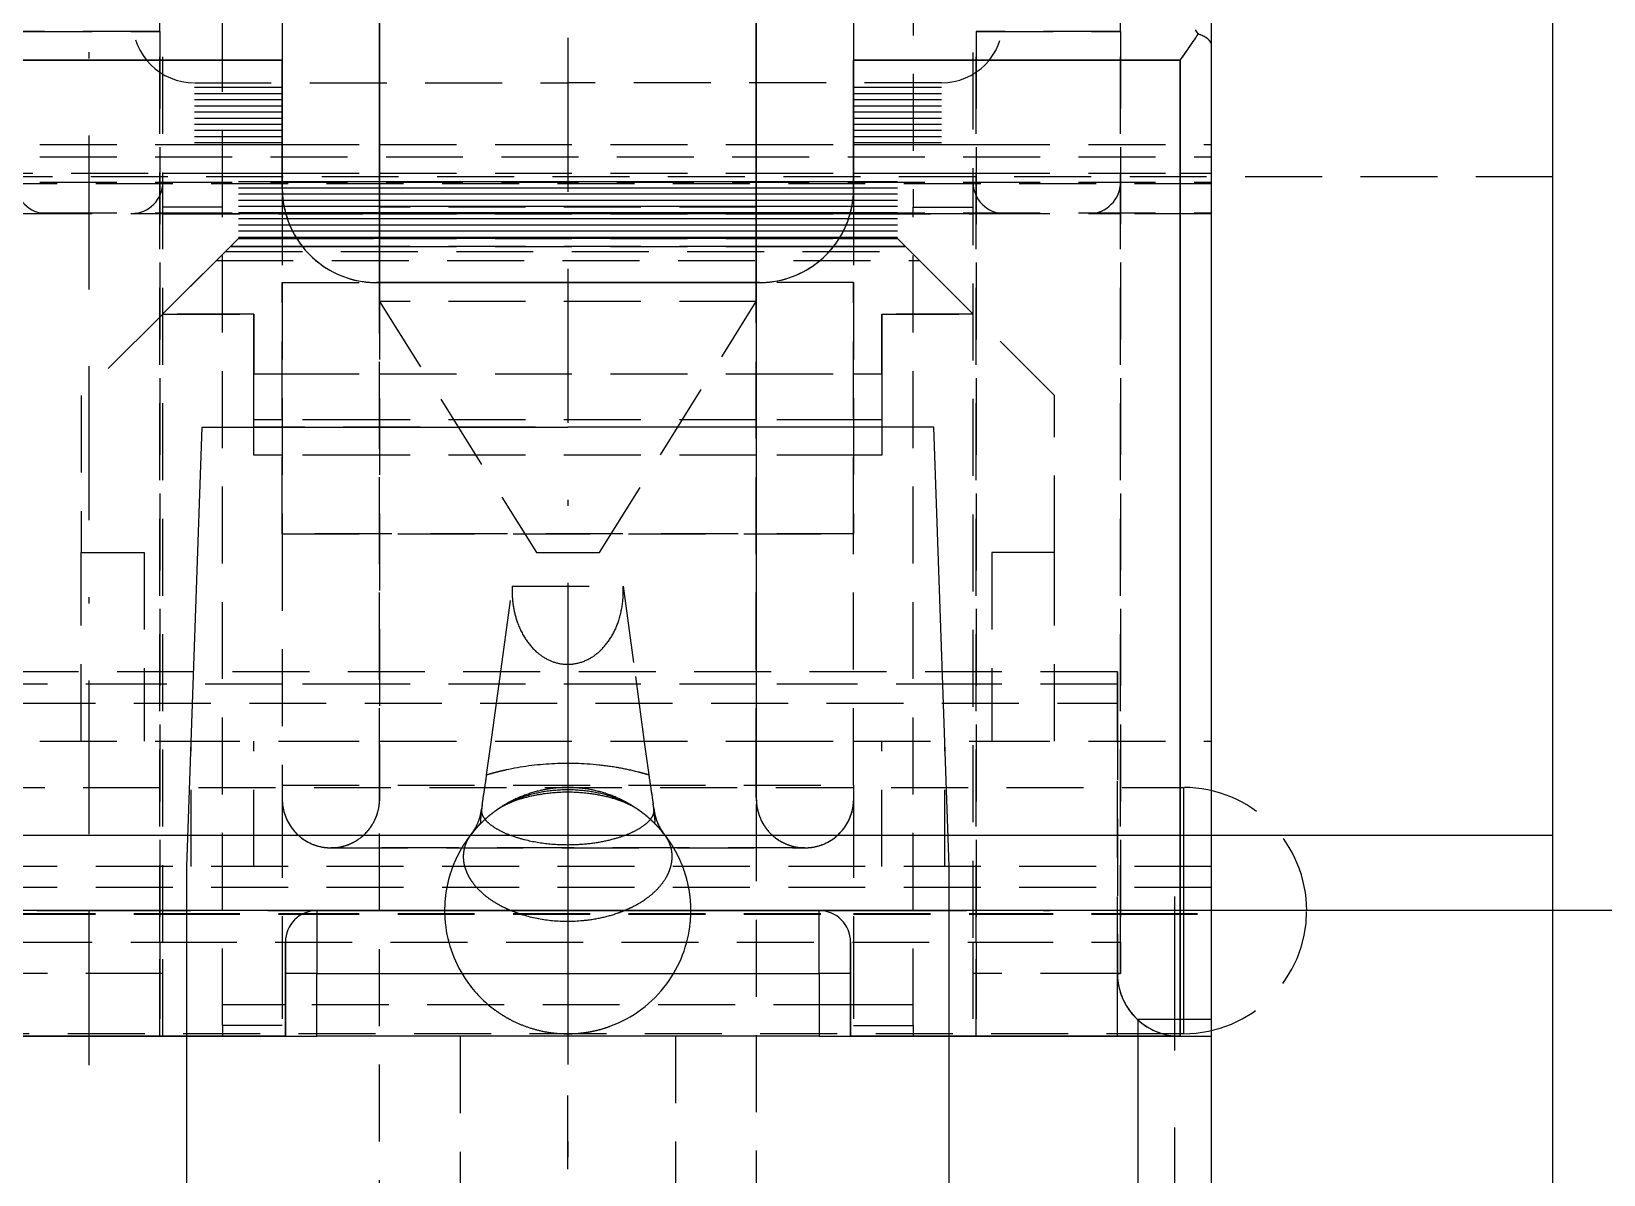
# Model space of a CAD drawing. Extents: x -430 to 437, y -440 to 538.
# Drawn here: x -185.16 to -159.62, y 233.14 to 251.7 of the extents above; entities that cross this region are included whole.
import ezdxf

# ---------------------------------------------------------------- set-up
doc = ezdxf.new("R2010")
doc.units = 0
doc.linetypes.add('BORDER', pattern=[8.75, 2.5, -1.25, 2.5, -1.25, 0, -1.25])
doc.linetypes.add('HIDDEN', pattern=[1.875, 1.25, -0.625])
for name, color, linetype in [('1', 7, 'CONTINUOUS'), ('100', 7, 'CONTINUOUS'), ('6', 7, 'CONTINUOUS')]:
    doc.layers.add(name, color=color, linetype=linetype)

msp = doc.modelspace()

# ---------------------------------------------------------------- linework, layer by layer
at = {"layer": '1', "color": 141, "linetype": 'BORDER'}
for p, q in [((-176.447, 260.4495), (-176.447, 234.4058)), ((-176.447, 260.4495), (-176.447, 234.4058)), ((-184.2245, 234.9158), (-184.2245, 254.4682)), ((-176.447, 241.4315), (-176.447, 237.4279)), ((-167.822, 237.4258), (-185.072, 237.4258)), ((-185.072, 237.4258), (-167.822, 237.4258)), ((-164.9505, 237.4258), (-180.3255, 237.4258)), ((-176.447, 237.4279), (-176.447, 233.4242)), ((-176.447, 114.4258), (-176.447, 234.4258))]:
    msp.add_line(p, q, dxfattribs=at)
at = {"layer": '1', "color": 7, "linetype": 'HIDDEN'}
for p, q in [((-182.057, 248.8498), (-182.057, 254.7658)), ((-170.837, 254.7658), (-170.837, 248.8498)), ((-183.077, 251.7007), (-183.077, 253.2358)), ((-183.026, 236.9158), (-183.026, 253.2358)), ((-169.868, 253.2358), (-169.868, 236.9158)), ((-169.817, 253.2358), (-169.817, 251.7007)), ((-167.471, 251.7007), (-167.471, 253.2358)), ((-183.077, 251.7007), (-185.423, 251.7007)), ((-185.423, 251.7007), (-183.077, 251.7007)), ((-183.077, 236.9158), (-183.077, 251.7007)), ((-183.077, 251.7007), (-183.077, 236.9158)), ((-167.471, 251.7007), (-169.817, 251.7007)), ((-169.817, 251.7007), (-169.817, 236.9158)), ((-169.817, 236.9158), (-169.817, 251.7007)), ((-169.817, 251.7007), (-167.471, 251.7007)), ((-167.471, 236.9158), (-167.471, 251.7007)), ((-167.471, 251.7007), (-167.471, 236.9158)), ((-186.902, 249.8698), (-183.026, 249.8698)), ((-183.026, 249.8698), (-182.057, 249.8698)), ((-182.057, 249.8698), (-181.088, 249.8698)), ((-181.088, 249.8698), (-179.507, 249.8698)), ((-179.507, 249.8698), (-173.387, 249.8698)), ((-173.387, 249.8698), (-171.806, 249.8698)), ((-171.806, 249.8698), (-170.837, 249.8698)), ((-170.837, 249.8698), (-169.868, 249.8698)), ((-169.868, 249.8698), (-165.992, 249.8698)), ((-186.902, 249.6658), (-165.992, 249.6658)), ((-186.902, 249.2578), (-165.992, 249.2578)), ((-186.392, 249.4021), (-183.026, 249.4021)), ((-183.026, 249.4021), (-182.057, 249.4021)), ((-182.057, 249.4021), (-181.088, 249.4021)), ((-181.088, 249.4021), (-179.507, 249.4021)), ((-179.507, 249.4021), (-173.387, 249.4021)), ((-173.387, 249.4021), (-171.806, 249.4021)), ((-171.806, 249.4021), (-170.837, 249.4021)), ((-170.837, 249.4021), (-169.868, 249.4021)), ((-169.868, 249.4021), (-166.502, 249.4021)), ((-166.502, 249.4021), (-165.992, 249.4021)), ((-165.992, 249.2292), (-186.902, 249.2292)), ((-181.088, 249.1558), (-181.088, 247.6258)), ((-171.806, 249.1558), (-171.806, 247.6258)), ((-186.902, 248.759), (-165.992, 248.759)), ((-185.423, 248.7478), (-183.026, 248.7478)), ((-182.057, 248.8498), (-183.026, 248.8498)), ((-181.088, 248.742), (-183.026, 248.742)), ((-183.026, 248.742), (-181.088, 248.742)), ((-182.057, 235.5626), (-182.057, 248.8498)), ((-181.031, 248.742), (-181.088, 248.742)), ((-181.088, 248.742), (-181.0301, 248.742)), ((-179.507, 248.742), (-181.031, 248.742)), ((-181.0301, 248.742), (-179.507, 248.742)), ((-173.387, 248.8498), (-179.507, 248.8498)), ((-173.387, 248.742), (-179.507, 248.742)), ((-179.507, 248.742), (-173.387, 248.742)), ((-171.8639, 248.742), (-173.387, 248.742)), ((-173.387, 248.742), (-171.8631, 248.742)), ((-171.806, 248.742), (-171.8639, 248.742)), ((-171.8631, 248.742), (-171.806, 248.742)), ((-169.868, 248.742), (-171.806, 248.742)), ((-171.806, 248.742), (-169.868, 248.742)), ((-170.837, 235.5626), (-170.837, 248.8498)), ((-170.837, 248.8498), (-169.868, 248.8498)), ((-169.868, 248.7478), (-167.471, 248.7478)), ((-165.992, 248.742), (-167.471, 248.742)), ((-181.8001, 248.3417), (-181.931, 248.2108)), ((-181.931, 248.2108), (-181.8001, 248.3417)), ((-181.088, 248.3416), (-181.8001, 248.3416)), ((-181.8001, 248.3416), (-181.088, 248.3416)), ((-180.853, 248.3416), (-181.088, 248.3416)), ((-181.088, 248.3416), (-180.8535, 248.3416)), ((-180.8535, 248.3416), (-179.507, 248.3416)), ((-179.507, 248.3416), (-180.853, 248.3416)), ((-173.387, 248.3416), (-179.507, 248.3416)), ((-179.507, 248.3416), (-173.387, 248.3416)), ((-173.387, 248.3398), (-179.507, 248.3398)), ((-172.0406, 248.3416), (-173.387, 248.3416)), ((-173.387, 248.3416), (-172.0411, 248.3416)), ((-172.0411, 248.3416), (-171.806, 248.3416)), ((-171.806, 248.3416), (-172.0406, 248.3416)), ((-171.094, 248.3416), (-171.806, 248.3416)), ((-171.806, 248.3416), (-171.094, 248.3416)), ((-170.9631, 248.2108), (-171.094, 248.3417)), ((-171.094, 248.3417), (-170.9631, 248.2108)), ((-181.931, 248.2108), (-183.026, 247.1158)), ((-183.026, 247.1158), (-181.931, 248.2108)), ((-182.159, 247.9828), (-170.735, 247.9828)), ((-182.0098, 248.132), (-170.8843, 248.132)), ((-181.088, 248.2108), (-181.931, 248.2108)), ((-181.931, 248.2108), (-181.088, 248.2108)), ((-180.7607, 248.2108), (-181.088, 248.2108)), ((-181.088, 248.2108), (-180.7608, 248.2108)), ((-180.7608, 248.2108), (-179.507, 248.2108)), ((-179.507, 248.2108), (-180.7607, 248.2108)), ((-173.387, 248.2108), (-179.507, 248.2108)), ((-179.507, 248.2108), (-173.387, 248.2108)), ((-172.1333, 248.2108), (-173.387, 248.2108)), ((-173.387, 248.2108), (-172.1333, 248.2108)), ((-171.806, 248.2108), (-172.1333, 248.2108)), ((-172.1333, 248.2108), (-171.806, 248.2108)), ((-170.9631, 248.2108), (-171.806, 248.2108)), ((-171.806, 248.2108), (-170.9631, 248.2108)), ((-169.868, 247.1158), (-170.9631, 248.2108)), ((-170.9631, 248.2108), (-169.868, 247.1158)), ((-181.088, 243.5458), (-181.088, 247.6258)), ((-181.088, 247.6258), (-179.558, 247.6258)), ((-181.088, 247.6258), (-181.088, 243.5458)), ((-181.088, 247.6258), (-179.558, 247.6258)), ((-179.507, 239.4658), (-179.507, 247.6258)), ((-179.507, 247.6258), (-179.507, 239.4658)), ((-173.387, 247.6258), (-173.387, 239.4658)), ((-173.387, 239.4658), (-173.387, 247.6258)), ((-171.806, 247.6258), (-173.336, 247.6258)), ((-171.806, 247.6258), (-173.336, 247.6258)), ((-171.806, 247.6258), (-171.806, 243.5458)), ((-171.806, 243.5458), (-171.806, 247.6258)), ((-173.387, 247.3198), (-179.507, 247.3198)), ((-179.507, 247.3198), (-176.9576, 243.2398)), ((-175.9365, 243.2398), (-173.387, 247.3198)), ((-183.0302, 247.1116), (-184.352, 245.7898)), ((-183.026, 247.1158), (-183.0302, 247.1116)), ((-183.0302, 247.1116), (-183.026, 247.1158)), ((-183.0302, 247.1116), (-183.026, 247.1116)), ((-183.026, 247.1116), (-183.0302, 247.1116)), ((-183.026, 247.1116), (-181.547, 247.1116)), ((-181.547, 247.1116), (-183.026, 247.1116)), ((-181.547, 247.1116), (-181.547, 246.1437)), ((-181.547, 246.1437), (-181.547, 247.1116)), ((-171.347, 246.1437), (-171.347, 247.1116)), ((-171.347, 247.1116), (-169.868, 247.1116)), ((-169.868, 247.1116), (-171.347, 247.1116)), ((-171.347, 247.1116), (-171.347, 246.1437)), ((-169.8639, 247.1116), (-169.868, 247.1158)), ((-169.868, 247.1158), (-169.8639, 247.1116)), ((-169.868, 247.1116), (-169.8639, 247.1116)), ((-169.8639, 247.1116), (-169.868, 247.1116)), ((-168.542, 245.7898), (-169.8639, 247.1116)), ((-181.547, 245.3941), (-181.547, 246.1437)), ((-181.547, 246.1437), (-181.088, 246.1437)), ((-181.088, 246.1437), (-179.507, 246.1437)), ((-179.507, 246.1437), (-173.387, 246.1437)), ((-173.387, 246.1437), (-171.806, 246.1437)), ((-171.806, 246.1437), (-171.347, 246.1437)), ((-171.347, 246.1437), (-171.347, 245.3941)), ((-184.352, 245.7898), (-184.352, 243.2398)), ((-168.542, 243.2398), (-168.542, 245.7898)), ((-181.088, 245.3941), (-181.547, 245.3941)), ((-181.547, 244.8208), (-181.547, 245.3941)), ((-171.347, 245.2798), (-181.547, 245.2798)), ((-179.507, 245.3941), (-181.088, 245.3941)), ((-173.387, 245.3941), (-179.507, 245.3941)), ((-171.806, 245.3941), (-173.387, 245.3941)), ((-171.347, 245.3941), (-171.806, 245.3941)), ((-171.347, 245.3941), (-171.347, 244.8208)), ((-181.088, 244.8208), (-181.547, 244.8208)), ((-179.507, 244.8208), (-181.088, 244.8208)), ((-173.387, 244.8208), (-179.507, 244.8208)), ((-171.806, 244.8208), (-173.387, 244.8208)), ((-171.347, 244.8208), (-171.806, 244.8208)), ((-171.806, 243.5458), (-181.088, 243.5458)), ((-181.088, 243.5458), (-171.806, 243.5458)), ((-181.088, 243.5458), (-181.088, 239.4658)), ((-171.806, 239.4658), (-171.806, 243.5458)), ((-184.352, 240.1798), (-184.352, 243.2398)), ((-184.352, 243.2398), (-183.332, 243.2398)), ((-183.332, 243.2398), (-183.332, 240.1798)), ((-176.9576, 243.2398), (-175.9365, 243.2398)), ((-168.542, 243.2398), (-169.562, 243.2398)), ((-169.562, 243.2398), (-169.562, 240.1798)), ((-168.542, 240.1798), (-168.542, 243.2398)), ((-177.5502, 241.2263), (-177.3505, 242.6937)), ((-177.3505, 242.6937), (-175.5505, 242.6937)), ((-175.5505, 242.6937), (-175.3508, 241.2263)), ((-167.522, 241.3023), (-185.372, 241.3023)), ((-183.026, 241.1011), (-185.372, 241.1011)), ((-181.088, 241.1011), (-183.026, 241.1011)), ((-179.507, 241.1011), (-181.088, 241.1011)), ((-173.387, 241.1011), (-179.507, 241.1011)), ((-177.7, 240.1258), (-177.5502, 241.2263)), ((-175.3508, 241.2263), (-175.201, 240.1258)), ((-171.806, 241.1011), (-173.387, 241.1011)), ((-169.868, 241.1011), (-171.806, 241.1011)), ((-167.522, 241.1011), (-169.868, 241.1011)), ((-167.522, 241.3023), (-167.522, 240.7923)), ((-167.522, 240.7923), (-167.522, 241.3023)), ((-185.372, 240.7923), (-167.522, 240.7923)), ((-167.522, 240.7923), (-167.522, 236.4058)), ((-167.522, 236.4058), (-167.522, 240.7923)), ((-186.902, 240.1798), (-183.026, 240.1798)), ((-183.026, 240.1798), (-181.088, 240.1798)), ((-182.567, 238.1398), (-182.567, 240.1798)), ((-181.547, 238.1398), (-181.547, 240.1798)), ((-181.088, 240.1798), (-179.507, 240.1798)), ((-179.507, 240.1798), (-173.387, 240.1798)), ((-177.7677, 239.6286), (-177.7, 240.1258)), ((-175.201, 240.1258), (-175.1333, 239.6286)), ((-173.387, 240.1798), (-171.806, 240.1798)), ((-171.806, 240.1798), (-169.868, 240.1798)), ((-171.347, 238.1398), (-171.347, 240.1798)), ((-170.327, 238.1398), (-170.327, 240.1798)), ((-169.868, 240.1798), (-165.992, 240.1798)), ((-197.447, 239.4258), (-166.447, 239.4258)), ((-181.088, 239.4658), (-181.088, 239.2108)), ((-181.088, 239.4658), (-171.806, 239.4658)), ((-181.088, 239.4658), (-181.088, 239.2108)), ((-179.507, 239.2626), (-179.507, 239.4658)), ((-179.507, 239.4658), (-179.507, 239.2108)), ((-173.387, 239.4658), (-173.387, 239.2108)), ((-173.387, 239.2626), (-173.387, 239.4658)), ((-171.806, 239.4658), (-171.806, 239.2108)), ((-171.806, 239.4658), (-171.806, 239.2108)), ((-181.088, 239.2108), (-181.088, 236.9158)), ((-177.8504, 239.0581), (-177.852, 239.0433)), ((-177.8394, 239.1578), (-177.8518, 239.0665)), ((-177.8518, 239.0667), (-177.8477, 239.086)), ((-177.8518, 239.0665), (-177.8518, 239.0667)), ((-177.8477, 239.086), (-177.8514, 239.0697)), ((-177.8497, 239.0648), (-177.8504, 239.0581)), ((-177.8477, 239.0857), (-177.8497, 239.0648)), ((-177.8394, 239.1574), (-177.8477, 239.086)), ((-177.8477, 239.086), (-177.8477, 239.0857)), ((-177.5877, 239.0702), (-177.637, 239.0351)), ((-177.6068, 239.0576), (-177.6067, 239.0577)), ((-175.2943, 239.0577), (-175.2942, 239.0576)), ((-175.0492, 239.0665), (-175.0617, 239.1578)), ((-175.0533, 239.086), (-175.0616, 239.1574)), ((-175.0497, 239.0697), (-175.0533, 239.086)), ((-175.0533, 239.0857), (-175.0533, 239.086)), ((-175.0533, 239.086), (-175.0492, 239.0667)), ((-175.0513, 239.0648), (-175.0533, 239.0857)), ((-175.0506, 239.058), (-175.0513, 239.0648)), ((-175.049, 239.0433), (-175.0506, 239.058)), ((-175.0492, 239.0667), (-175.0492, 239.0665)), ((-171.806, 239.2108), (-171.806, 236.9158)), ((-177.9338, 238.7673), (-177.8649, 238.8398)), ((-177.8649, 238.8398), (-177.8651, 238.8396)), ((-178.0199, 238.6652), (-178.0394, 238.64)), ((-178.0123, 238.6748), (-178.0199, 238.6652)), ((-178.0085, 238.6799), (-178.016, 238.6705)), ((-178.0076, 238.6808), (-178.0156, 238.6706)), ((-178.0155, 238.6706), (-178.0156, 238.6705)), ((-177.9417, 238.7585), (-178.0123, 238.6748)), ((-174.8884, 238.6743), (-174.926, 238.7201)), ((-174.8856, 238.6707), (-174.8937, 238.6811)), ((-174.885, 238.6705), (-174.8928, 238.6801)), ((-174.8816, 238.6657), (-174.8884, 238.6743)), ((-174.8854, 238.6706), (-174.8855, 238.6707)), ((-174.8735, 238.6554), (-174.8816, 238.6657)), ((-172.5965, 238.4458), (-180.2975, 238.4458)), ((-180.2975, 238.4458), (-172.5965, 238.4458)), ((-165.992, 238.1398), (-186.902, 238.1398)), ((-165.992, 237.7998), (-186.902, 237.7998)), ((-185.372, 237.3774), (-183.077, 237.3774)), ((-185.372, 237.3658), (-183.077, 237.3658)), ((-183.077, 237.3774), (-183.026, 237.3774)), ((-183.077, 237.3658), (-183.026, 237.3658)), ((-183.026, 237.3774), (-181.088, 237.3774)), ((-183.026, 237.3658), (-181.088, 237.3658)), ((-181.088, 237.3774), (-171.806, 237.3774)), ((-181.088, 237.3658), (-171.806, 237.3658)), ((-171.806, 237.3774), (-169.868, 237.3774)), ((-171.806, 237.3658), (-169.868, 237.3658)), ((-169.868, 237.3774), (-169.817, 237.3774)), ((-169.868, 237.3658), (-169.817, 237.3658)), ((-169.817, 237.3774), (-167.522, 237.3774)), ((-169.817, 237.3658), (-167.522, 237.3658)), ((-167.522, 237.3774), (-167.471, 237.3774)), ((-167.522, 237.3658), (-167.471, 237.3658)), ((-167.471, 237.3774), (-165.992, 237.3774)), ((-167.471, 237.3658), (-165.992, 237.3658)), ((-185.423, 236.9158), (-183.077, 236.9158)), ((-183.077, 235.3858), (-183.077, 236.9158)), ((-183.077, 236.9158), (-183.077, 235.3858)), ((-183.077, 236.9158), (-169.817, 236.9158)), ((-183.026, 235.3858), (-183.026, 236.9158)), ((-181.088, 236.9158), (-181.088, 235.5626)), ((-171.806, 236.9158), (-171.806, 235.5626)), ((-169.868, 236.9158), (-169.868, 235.3858)), ((-169.817, 236.9158), (-169.817, 235.3858)), ((-169.817, 235.3858), (-169.817, 236.9158)), ((-169.817, 236.9158), (-167.471, 236.9158)), ((-167.471, 236.4058), (-167.471, 236.9158)), ((-167.471, 236.9158), (-167.471, 236.4058)), ((-183.026, 236.4058), (-185.372, 236.4058)), ((-167.522, 236.4058), (-169.868, 236.4058)), ((-167.522, 235.3858), (-167.522, 236.4058)), ((-167.522, 236.4058), (-167.471, 236.4058)), ((-167.522, 235.3858), (-167.522, 236.4058)), ((-167.471, 236.4058), (-167.522, 236.4058)), ((-181.088, 235.8958), (-182.057, 235.8958)), ((-181.037, 235.8958), (-181.088, 235.8958)), ((-171.857, 235.8958), (-181.037, 235.8958)), ((-171.806, 235.8958), (-171.857, 235.8958)), ((-170.837, 235.8958), (-171.806, 235.8958)), ((-181.088, 235.5626), (-182.057, 235.5626)), ((-182.057, 235.5626), (-182.057, 235.3858)), ((-171.806, 235.5626), (-170.837, 235.5626)), ((-170.837, 235.5626), (-170.837, 235.3858)), ((-166.447, 235.4258), (-197.447, 235.4258)), ((-178.197, 235.3858), (-178.197, 232.4258)), ((-174.697, 232.4258), (-174.697, 235.3858))]:
    msp.add_line(p, q, dxfattribs=at)
at = {"layer": '1', "color": 7, "linetype": 'CONTINUOUS'}
for p, q in [((-165.992, 251.4712), (-165.992, 254.2558)), ((-165.992, 251.4712), (-165.992, 254.2558)), ((-179.507, 247.6258), (-179.507, 253.7458)), ((-179.507, 253.7458), (-179.507, 247.6258)), ((-173.387, 253.7458), (-173.387, 247.6258)), ((-173.387, 247.6258), (-173.387, 253.7458)), ((-181.088, 252.0111), (-181.088, 251.2366)), ((-171.806, 252.0111), (-171.806, 251.2366)), ((-165.992, 235.3858), (-165.992, 251.4712)), ((-165.992, 235.3858), (-165.992, 251.4712)), ((-186.392, 251.2366), (-181.088, 251.2366)), ((-186.392, 251.2366), (-181.088, 251.2366)), ((-181.088, 251.2366), (-186.392, 251.2366)), ((-181.088, 251.2366), (-186.392, 251.2366)), ((-181.088, 251.2366), (-181.088, 249.1558)), ((-181.088, 251.2366), (-181.088, 249.1558)), ((-181.088, 249.1558), (-181.088, 251.2366)), ((-181.088, 249.1558), (-181.088, 251.2366)), ((-171.806, 249.1558), (-171.806, 251.2366)), ((-171.806, 251.2366), (-166.502, 251.2366)), ((-171.806, 249.1558), (-171.806, 251.2366)), ((-171.806, 251.2366), (-166.502, 251.2366)), ((-166.502, 251.2366), (-171.806, 251.2366)), ((-171.806, 251.2366), (-171.806, 249.1558)), ((-166.502, 251.2366), (-171.806, 251.2366)), ((-171.806, 251.2366), (-171.806, 249.1558)), ((-166.502, 251.2366), (-166.502, 235.3858)), ((-166.502, 251.2366), (-166.502, 235.3858)), ((-166.502, 235.3858), (-166.502, 251.2366)), ((-166.502, 235.3858), (-166.502, 251.2366)), ((-179.5581, 247.6258), (-173.336, 247.6258)), ((-179.558, 247.6258), (-173.336, 247.6258)), ((-173.336, 247.6258), (-179.558, 247.6258)), ((-173.336, 247.6258), (-179.558, 247.6258)), ((-166.447, 239.4258), (-166.447, 237.4258)), ((-132.447, 237.4258), (-215.8109, 237.4258)), ((-172.367, 237.4258), (-180.527, 237.4258)), ((-172.367, 237.4258), (-180.527, 237.4258)), ((-180.527, 237.4258), (-172.367, 237.4258)), ((-180.527, 237.4258), (-172.367, 237.4258)), ((-180.527, 237.4258), (-180.527, 236.4058)), ((-172.367, 236.4058), (-172.367, 237.4258)), ((-166.447, 237.4258), (-166.447, 235.4258)), ((-181.037, 236.9158), (-181.037, 235.3858)), ((-181.037, 236.9158), (-181.037, 235.3858)), ((-181.037, 235.3858), (-181.037, 236.9158)), ((-181.037, 235.3858), (-181.037, 236.9158)), ((-171.857, 235.3858), (-171.857, 236.9158)), ((-171.857, 235.3858), (-171.857, 236.9158)), ((-171.857, 236.9158), (-171.857, 235.3858)), ((-171.857, 236.9158), (-171.857, 235.3858)), ((-180.527, 236.4058), (-181.037, 236.4058)), ((-180.527, 235.3858), (-180.527, 236.4058)), ((-180.527, 236.4058), (-172.367, 236.4058)), ((-171.857, 236.4058), (-172.367, 236.4058)), ((-172.367, 236.4058), (-172.367, 235.3858)), ((-183.077, 235.3858), (-186.392, 235.3858)), ((-183.077, 235.3858), (-186.392, 235.3858)), ((-186.392, 235.3858), (-183.077, 235.3858)), ((-186.392, 235.3858), (-183.077, 235.3858)), ((-181.037, 235.3858), (-183.077, 235.3858)), ((-181.037, 235.3858), (-183.077, 235.3858)), ((-183.077, 235.3858), (-181.037, 235.3858)), ((-183.077, 235.3858), (-181.037, 235.3858)), ((-181.037, 235.3858), (-180.527, 235.3858)), ((-172.367, 235.3858), (-180.527, 235.3858)), ((-172.367, 235.3858), (-171.857, 235.3858)), ((-169.817, 235.3858), (-171.857, 235.3858)), ((-169.817, 235.3858), (-171.857, 235.3858)), ((-171.857, 235.3858), (-169.817, 235.3858)), ((-171.857, 235.3858), (-169.817, 235.3858)), ((-166.502, 235.3858), (-169.817, 235.3858)), ((-166.502, 235.3858), (-169.817, 235.3858)), ((-169.817, 235.3858), (-166.502, 235.3858)), ((-169.817, 235.3858), (-166.502, 235.3858)), ((-166.502, 235.3858), (-165.992, 235.3858)), ((-166.502, 235.3858), (-165.992, 235.3858))]:
    msp.add_line(p, q, dxfattribs=at)
at = {"layer": '1', "color": 121, "linetype": 'CONTINUOUS'}
for p, q in [((-181.8001, 248.3416), (-181.8001, 248.3417)), ((-181.8001, 248.3417), (-181.8001, 248.3416)), ((-171.094, 248.3417), (-171.094, 248.3416)), ((-171.094, 248.3416), (-171.094, 248.3417)), ((-181.088, 239.2108), (-181.088, 239.2108)), ((-179.5071, 239.2626), (-179.507, 239.2626)), ((-173.387, 239.2626), (-173.387, 239.2626)), ((-171.806, 239.2108), (-171.8061, 239.2108)), ((-167.522, 236.4058), (-167.522, 236.4058)), ((-167.522, 236.4058), (-167.522, 236.4058))]:
    msp.add_line(p, q, dxfattribs=at)
at = {"layer": '1', "color": 71, "linetype": 'CONTINUOUS'}
msp.add_line((-160.447, 207.4258), (-160.447, 238.6498), dxfattribs=at)
at = {"layer": '1', "color": 7, "linetype": 'CONTINUOUS'}
for centre, radius, start, end in [((-171.4001, 255.0047), 6.1745, 325.16106, 326.52789), ((-173.2347, 256.2418), 8.3865, 325.9031, 326.23866), ((-194.2034, 270.2587), 33.6087, 326.23866, 326.40609), ((-168.4123, 250.2015), 2.6447, 33.54166, 35.34189), ((-171.3978, 255.0031), 6.1717, 326.52852, 326.76355), ((-186.8904, 265.1553), 24.6943, 326.76355, 326.88106), ((-170.2772, 248.9652), 4.8822, 33.54246, 34.12329), ((-166.8054, 249.9596), 1.805, 69.56402, 70.67255), ((-166.8604, 249.7673), 2.0047, 70.01236, 71.00742), ((-166.3461, 251.1812), 0.5002, 68.0198, 70.01236), ((-166.3324, 251.2289), 0.4505, 67.34572, 69.56402), ((-166.3329, 251.2139), 0.4649, 59.01056, 68.02079), ((-166.3488, 251.1895), 0.4931, 59.17334, 67.34648), ((-166.2676, 251.3256), 0.3346, 49.25812, 59.17334), ((-166.2314, 251.3829), 0.2678, 47.12921, 59.01056), ((-166.1825, 251.4244), 0.2042, 35.26807, 49.2591), ((-166.2173, 251.3981), 0.247, 35.01644, 47.12915), ((-186.6078, 265.5897), 24.7033, 324.47778, 325.16106), ((-193.9159, 270.6897), 33.6146, 324.64028, 325.06137), ((-173.2447, 256.2485), 8.3986, 325.06137, 325.90367), ((-166.1258, 251.4645), 0.1348, 18.04217, 35.26807), ((-166.1249, 251.4628), 0.1342, 18.55836, 35.01644), ((-166.0897, 251.4763), 0.0968, 9.12986, 18.03541), ((-166.084, 251.4766), 0.0911, 9.31549, 18.56026), ((-166.1729, 251.4629), 0.181, 2.62316, 9.12986), ((-166.1644, 251.4634), 0.1725, 2.60287, 9.31549), ((-178.5161, 249.1948), 2.5722, 180.86848, 183.04289), ((-178.5161, 249.1948), 2.5722, 180.86848, 183.04289), ((-176.2311, 249.2581), 4.858, 181.20667, 182.12032), ((-176.2311, 249.2581), 4.858, 181.20667, 182.12032), ((-179.8725, 249.1233), 1.2141, 182.12032, 183.94631), ((-179.8725, 249.1233), 1.2141, 182.12032, 183.94631), ((-179.8548, 249.1236), 1.2316, 183.04289, 186.18773), ((-179.8548, 249.1236), 1.2316, 183.04289, 186.18773), ((-179.8252, 249.1265), 1.2616, 183.9459, 186.44037), ((-179.8252, 249.1265), 1.2616, 183.9459, 186.44037), ((-179.5602, 249.1555), 1.5279, 186.18663, 204.52615), ((-179.5602, 249.1555), 1.5279, 186.18663, 204.52615), ((-173.3338, 249.1555), 1.5279, 335.47385, 353.81337), ((-173.3338, 249.1555), 1.5279, 335.47385, 353.81337), ((-173.0689, 249.1265), 1.2616, 353.55963, 356.0541), ((-173.0689, 249.1265), 1.2616, 353.55963, 356.0541), ((-173.0392, 249.1236), 1.2316, 353.81227, 356.95711), ((-173.0392, 249.1236), 1.2316, 353.81227, 356.95711), ((-173.0216, 249.1233), 1.2141, 356.05369, 357.87968), ((-173.0216, 249.1233), 1.2141, 356.05369, 357.87968), ((-174.378, 249.1948), 2.5722, 356.95711, 359.13152), ((-174.378, 249.1948), 2.5722, 356.95711, 359.13152), ((-176.6629, 249.2581), 4.858, 357.87968, 358.79333), ((-176.6629, 249.2581), 4.858, 357.87968, 358.79333), ((-179.5726, 249.155), 1.5157, 186.44037, 188.71133), ((-179.5726, 249.155), 1.5157, 186.44037, 188.71133), ((-179.5533, 249.158), 1.5352, 188.71134, 207.55924), ((-179.5533, 249.158), 1.5352, 188.71134, 207.55924), ((-173.3407, 249.158), 1.5352, 332.44076, 351.28866), ((-173.3407, 249.158), 1.5352, 332.44076, 351.28866), ((-173.3214, 249.155), 1.5157, 351.28867, 353.55963), ((-173.3214, 249.155), 1.5157, 351.28867, 353.55963), ((-179.5555, 249.1577), 1.5331, 204.52615, 224.98321), ((-179.5555, 249.1577), 1.5331, 204.52615, 224.98321), ((-173.3386, 249.1577), 1.5331, 315.01679, 335.47385), ((-173.3386, 249.1577), 1.5331, 315.01679, 335.47385), ((-179.5599, 249.1546), 1.5279, 207.55924, 225.01664), ((-179.5599, 249.1546), 1.5279, 207.55924, 225.01664), ((-173.3342, 249.1546), 1.5279, 314.98336, 332.44076), ((-173.3342, 249.1546), 1.5279, 314.98336, 332.44076), ((-179.5592, 249.1539), 1.5279, 224.98336, 242.44154), ((-179.5592, 249.1539), 1.5279, 224.98336, 242.44154), ((-179.5561, 249.1583), 1.5331, 225.01679, 245.46822), ((-179.5561, 249.1583), 1.5331, 225.01679, 245.46822), ((-173.3379, 249.1583), 1.5331, 294.53178, 314.98321), ((-173.3379, 249.1583), 1.5331, 294.53178, 314.98321), ((-173.3348, 249.1539), 1.5279, 297.55846, 315.01664), ((-173.3348, 249.1539), 1.5279, 297.55846, 315.01664), ((-179.5558, 249.1605), 1.5352, 242.44154, 261.28866), ((-179.5558, 249.1605), 1.5352, 242.44154, 261.28866), ((-179.5583, 249.1536), 1.5279, 245.46822, 263.81337), ((-179.5583, 249.1536), 1.5279, 245.46822, 263.81337), ((-173.3358, 249.1536), 1.5279, 276.18663, 294.53178), ((-173.3358, 249.1536), 1.5279, 276.18663, 294.53178), ((-173.3382, 249.1605), 1.5352, 278.71134, 297.55846), ((-173.3382, 249.1605), 1.5352, 278.71134, 297.55846), ((-179.5588, 249.1412), 1.5157, 261.28867, 263.55963), ((-179.5588, 249.1412), 1.5157, 261.28867, 263.55963), ((-179.5873, 248.8887), 1.2616, 263.55963, 266.0541), ((-179.5873, 248.8887), 1.2616, 263.55963, 266.0541), ((-179.5902, 248.859), 1.2316, 263.81227, 266.95711), ((-179.5902, 248.859), 1.2316, 263.81227, 266.95711), ((-179.5905, 248.8413), 1.2141, 266.05369, 267.8797), ((-179.5905, 248.8413), 1.2141, 266.05369, 267.8797), ((-179.519, 250.1977), 2.5722, 266.95711, 269.13152), ((-179.519, 250.1977), 2.5722, 266.95711, 269.13152), ((-179.4554, 252.491), 4.8663, 267.8797, 268.7912), ((-179.4554, 252.491), 4.8663, 267.8797, 268.79177), ((-173.375, 250.1977), 2.5722, 270.86848, 273.04289), ((-173.375, 250.1977), 2.5722, 270.86848, 273.04289), ((-173.4386, 252.491), 4.8663, 271.2088, 272.1203), ((-173.4386, 252.491), 4.8663, 271.20823, 272.1203), ((-173.3035, 248.8413), 1.2141, 272.1203, 273.94631), ((-173.3035, 248.8413), 1.2141, 272.1203, 273.94631), ((-173.3039, 248.859), 1.2316, 273.04289, 276.18773), ((-173.3039, 248.859), 1.2316, 273.04289, 276.18773), ((-173.3068, 248.8887), 1.2616, 273.9459, 276.44037), ((-173.3068, 248.8887), 1.2616, 273.9459, 276.44037), ((-173.3353, 249.1412), 1.5157, 276.44037, 278.71133), ((-173.3353, 249.1412), 1.5157, 276.44037, 278.71133), ((-180.527, 236.9158), 0.51, 90, 180), ((-180.527, 236.9158), 0.51, 90, 180), ((-180.527, 236.9158), 0.51, 90, 180), ((-180.527, 236.9158), 0.51, 90, 180), ((-172.367, 236.9158), 0.51, 0, 90), ((-172.367, 236.9158), 0.51, 0, 90), ((-172.367, 236.9158), 0.51, 0, 90), ((-172.367, 236.9158), 0.51, 0, 90)]:
    msp.add_arc(centre, radius, start, end, dxfattribs=at)
at = {"layer": '1', "color": 30, "linetype": 'HIDDEN'}
for centre, start, end in [((-184.913, 249.2578), 180, 270), ((-183.536, 249.2578), 270, 0), ((-169.358, 249.2578), 180, 270), ((-167.981, 249.2578), 270, 0)]:
    msp.add_arc(centre, 0.51, start, end, dxfattribs=at)
at = {"layer": '1', "color": 7, "linetype": 'HIDDEN'}
for centre, radius, start, end in [((-175.8728, 242.6008), 1.4803, 178.86797, 188.81698), ((-176.1287, 242.6058), 1.2244, 177.87363, 178.86795), ((-172.4557, 242.4694), 4.8999, 177.37647, 177.87363), ((-177.4134, 242.6074), 1.8648, 358.78939, 2.65344), ((-175.8899, 242.5981), 1.4631, 188.81698, 198.4919), ((-177.0902, 242.6098), 1.5421, 342.27036, 354.35946), ((-176.9716, 242.5981), 1.423, 354.35868, 358.78939), ((-176.0171, 242.5556), 1.3289, 198.49203, 212.05013), ((-176.7997, 242.5169), 1.2371, 328.7425, 342.27036), ((-176.2572, 242.4053), 1.0457, 212.05013, 227.31852), ((-176.7287, 242.4738), 1.1541, 315.14478, 328.74244), ((-176.3956, 242.2552), 0.8415, 227.31843, 243.18188), ((-176.4962, 242.2424), 0.8261, 299.03837, 315.14478), ((-176.4446, 242.1582), 0.7329, 243.18188, 260.13906), ((-176.4516, 242.1182), 0.6923, 260.13906, 280.07507), ((-176.463, 242.1827), 0.7578, 280.07507, 299.03836), ((-176.4624, 235.1455), 4.6705, 93.01079, 102.23695), ((-176.4532, 234.9715), 4.8447, 83.95311, 93.01079), ((-201.2661, 242.9806), 23.7362, 351.34793, 351.88159), ((-174.0761, 226.7549), 13.3926, 105.53886, 106.00066), ((-176.7659, 236.4286), 3.3519, 104.61648, 105.53886), ((-176.7261, 236.2758), 3.5098, 103.35658, 104.61528), ((-176.5113, 235.3709), 4.4398, 102.23695, 103.35658), ((-176.4474, 235.0267), 4.7892, 79.8289, 83.95344), ((-176.3296, 235.6828), 4.1226, 75.38352, 79.8289), ((-176.1365, 236.4237), 3.3569, 74.46114, 75.38213), ((-178.8304, 226.7355), 13.4127, 74.00004, 74.46114), ((-151.6453, 242.979), 23.7258, 188.11807, 188.65277), ((-209.0894, 244.1711), 31.6497, 350.88521, 351.34793), ((-176.4484, 237.4132), 2.0127, 103.22225, 112.07571), ((-176.5, 237.2691), 2.1139, 99.06369, 108.77874), ((-176.4759, 236.7427), 2.6039, 97.37681, 103.99544), ((-176.4306, 237.3377), 2.0903, 98.83025, 103.2226), ((-176.4505, 236.9591), 2.4278, 90, 99.06369), ((-176.4498, 236.5414), 2.8069, 89.8852, 97.37688), ((-176.4778, 237.6413), 1.7831, 94.07433, 98.83025), ((-176.4925, 237.8482), 1.5756, 92.20754, 94.07442), ((-176.3101, 233.1147), 6.3126, 91.27492, 92.20754), ((-176.591, 233.1144), 6.3129, 87.79246, 88.72504), ((-176.4505, 236.9591), 2.4278, 80.93631, 89.99988), ((-176.4498, 236.5621), 2.7862, 81.95526, 89.8852), ((-176.4085, 237.8482), 1.5757, 85.92567, 87.79246), ((-176.4133, 237.7805), 1.6435, 83.37734, 85.9251), ((-176.4569, 237.4056), 2.0209, 81.07961, 83.37734), ((-176.4576, 237.4012), 2.0254, 72.33877, 81.07961), ((-176.4011, 237.269), 2.114, 71.2214, 80.93631), ((-176.4192, 236.7785), 2.5677, 75.2984, 81.95536), ((-176.4517, 237.4197), 2.006, 63.55747, 72.33877), ((-143.8145, 244.1707), 31.6467, 188.65277, 189.11492), ((-166.447, 237.4258), 2, 0, 90.00011), ((-178.7389, 239.3653), 2.3542, 183.7631, 185.0075), ((-179.7825, 239.2817), 1.3074, 183.10791, 186.15099), ((-180.4993, 239.211), 0.587, 185.0075, 187.50009), ((-180.4484, 239.2099), 0.6377, 186.15099, 190.50752), ((-180.3619, 239.2291), 0.7256, 187.50078, 196.65896), ((-180.296, 239.2382), 0.7927, 190.50991, 226.35746), ((-180.3011, 239.2386), 0.7948, 323.27498, 349.48322), ((-180.3215, 239.2489), 0.8154, 341.2054, 353.38214), ((-180.1459, 239.2098), 0.6369, 349.48303, 353.84655), ((-180.8136, 239.2818), 1.3085, 353.84655, 356.88974), ((-180.1092, 239.2242), 0.6017, 353.3821, 357.65446), ((-180.6938, 239.2482), 1.1868, 357.65446, 0.69771), ((-174.0706, 238.5385), 3.8149, 172.39633, 174.38744), ((-180.5786, 239.492), 2.76, 350.28234, 351.1209), ((-180.5744, 239.4906), 2.7556, 350.29383, 351.13424), ((-177.7234, 239.0517), 0.1293, 173.73913, 181.96737), ((-177.5929, 239.0561), 0.2599, 181.96737, 187.76914), ((-173.6427, 233.6606), 6.6964, 126.29763, 126.97853), ((-175.8475, 236.4235), 3.1677, 122.91351, 123.73733), ((-177.1385, 238.4181), 0.7917, 121.26616, 122.91351), ((-174.8321, 234.8373), 5.0518, 122.44846, 122.75466), ((-177.0307, 238.2405), 0.9994, 115.82217, 121.26404), ((-176.8654, 238.0354), 1.2621, 121.83568, 122.44846), ((-176.7383, 237.8305), 1.5032, 114.9048, 121.83547), ((-173.8306, 233.1965), 6.9749, 121.67376, 121.96744), ((-176.5752, 237.6449), 1.7479, 121.08782, 121.67376), ((-176.4748, 237.4784), 1.9424, 112.07571, 121.08774), ((-176.7299, 237.6189), 1.69, 111.6347, 115.82217), ((-176.5612, 237.4492), 1.9236, 108.77862, 114.9048), ((-176.6341, 237.3773), 1.95, 103.99544, 111.63458), ((-176.2466, 237.4365), 1.8874, 67.52244, 75.2984), ((-176.3102, 237.5365), 1.8315, 64.39575, 71.22129), ((-176.3519, 237.6203), 1.7819, 60.53378, 63.55727), ((-176.1405, 237.693), 1.6098, 63.28462, 67.52238), ((-176.2444, 237.6736), 1.6794, 57.26757, 64.39575), ((-176.7569, 236.9035), 2.6052, 58.03328, 60.53378), ((-175.8478, 238.2745), 0.9588, 57.78844, 63.28462), ((-175.7463, 238.4356), 0.7684, 56.52465, 57.78838), ((-179.5557, 232.9525), 7.4447, 55.14577, 55.40055), ((-177.0172, 236.5137), 3.0725, 55.89207, 56.52465), ((-176.3593, 237.5423), 1.8515, 54.63354, 55.14577), ((-179.2574, 233.662), 6.6948, 53.02147, 53.70254), ((-176.1833, 237.7902), 1.5475, 52.25401, 54.63407), ((-175.3086, 239.0562), 0.2603, 352.23173, 358.0184), ((-172.4038, 239.4897), 2.6794, 189.09976, 190.15133), ((-172.4308, 239.4915), 2.6529, 189.23154, 190.40411), ((-175.1775, 239.0516), 0.1291, 358.0184, 6.23825), ((-178.8352, 238.538), 3.8197, 5.61274, 7.60146), ((-172.2003, 239.2482), 1.1868, 179.30229, 182.34554), ((-172.0804, 239.2818), 1.3085, 183.11026, 186.15345), ((-172.7849, 239.2242), 0.6017, 182.34554, 186.6179), ((-172.5726, 239.2489), 0.8154, 186.61786, 198.7946), ((-172.7482, 239.2098), 0.6369, 186.15345, 190.51697), ((-172.5929, 239.2386), 0.7948, 190.51678, 216.72502), ((-172.598, 239.2382), 0.7927, 313.64254, 349.49009), ((-172.5321, 239.2291), 0.7256, 343.34104, 352.49922), ((-172.4457, 239.2099), 0.6377, 349.49248, 353.84901), ((-172.3948, 239.211), 0.587, 352.49991, 354.9925), ((-173.1116, 239.2817), 1.3074, 353.84901, 356.89209), ((-174.1551, 239.3653), 2.3542, 354.9925, 356.2369), ((-180.2237, 239.2705), 0.8699, 196.65896, 205.04124), ((-180.2688, 239.2494), 0.8201, 205.04066, 219.53771), ((-180.2919, 239.226), 0.7788, 315.75598, 329.36897), ((-180.3428, 239.2561), 0.8379, 329.36881, 341.2054), ((-178.664, 239.1686), 0.8184, 329.36515, 339.24826), ((-178.6664, 239.1697), 0.8211, 329.38646, 339.17365), ((-176.9175, 237.8411), 1.3751, 136.90953, 139.00702), ((-175.2644, 236.2946), 3.6387, 135.62013, 136.90953), ((-178.6592, 239.167), 0.8134, 339.17365, 348.60377), ((-178.6588, 239.1667), 0.8129, 339.24826, 348.61153), ((-177.5944, 238.8848), 0.2742, 174.38744, 181.81765), ((-177.6633, 238.8826), 0.2053, 181.81953, 185.22066), ((-177.0435, 238.9392), 0.8276, 185.22066, 186.91436), ((-173.4601, 234.317), 6.3133, 133.60263, 134.24543), ((-178.5376, 239.1425), 0.6893, 348.60401, 350.28234), ((-178.5351, 239.1418), 0.6867, 348.60814, 350.29383), ((-177.2144, 239.1759), 0.6546, 193.68517, 195.59004), ((-177.6883, 239.0436), 0.1626, 195.59004, 199.40922), ((-177.6364, 239.062), 0.2176, 199.41559, 212.49792), ((-177.4698, 239.1681), 0.4151, 212.49792, 221.96084), ((-176.7265, 237.7468), 1.577, 132.31613, 133.60263), ((-176.7152, 237.7343), 1.5938, 130.30923, 132.31625), ((-177.3673, 239.2603), 0.553, 221.95981, 234.01887), ((-176.6734, 237.685), 1.6585, 128.34061, 130.30923), ((-176.6638, 237.6729), 1.6739, 126.97853, 128.34027), ((-177.051, 239.6959), 1.0914, 234.01887, 242.59539), ((-175.819, 239.6448), 1.0317, 298.51784, 306.73216), ((-177.2878, 236.3635), 3.3518, 50.63707, 52.25401), ((-176.237, 237.6732), 1.6735, 51.65939, 53.02147), ((-175.5287, 239.2557), 0.5462, 306.73216, 318.03029), ((-176.2277, 237.685), 1.6586, 49.69073, 51.65928), ((-176.1859, 237.7343), 1.5939, 47.68387, 49.69073), ((-175.4313, 239.1681), 0.4152, 318.03031, 327.49688), ((-176.174, 237.7473), 1.5762, 46.39737, 47.68448), ((-179.4389, 234.3192), 6.3103, 45.75426, 46.39737), ((-175.2647, 239.0619), 0.2177, 327.49688, 340.58386), ((-175.2125, 239.0435), 0.1624, 340.58362, 344.41176), ((-175.6866, 239.1758), 0.6545, 344.41176, 346.31842), ((-174.3824, 239.1354), 0.6693, 190.15133, 192.25371), ((-174.3892, 239.1319), 0.6618, 190.40411, 192.75096), ((-174.2555, 239.163), 0.7991, 192.25358, 200.27027), ((-175.857, 238.9392), 0.8271, 353.0871, 354.7825), ((-179.7466, 234.2297), 6.5911, 43.97005, 44.38051), ((-174.2567, 239.1619), 0.7976, 192.75065, 201.01218), ((-175.3067, 238.8848), 0.2742, 358.18375, 5.61274), ((-175.2377, 238.8826), 0.2052, 354.7825, 358.18471), ((-174.2144, 239.1782), 0.8429, 200.27027, 208.01926), ((-176.1904, 237.6603), 1.6499, 43.15026, 43.97005), ((-174.2206, 239.1758), 0.8363, 201.01218, 209.01457), ((-175.9943, 237.8441), 1.3811, 40.89877, 43.14871), ((-174.3764, 239.092), 0.6595, 208.0204, 212.67543), ((-172.5513, 239.2561), 0.8379, 198.7946, 210.63119), ((-172.6022, 239.226), 0.7788, 210.63103, 224.24402), ((-172.6252, 239.2494), 0.8201, 320.46229, 334.95934), ((-172.6704, 239.2705), 0.8699, 334.95876, 343.34104), ((-180.3202, 239.207), 0.7534, 219.53771, 234.73749), ((-180.2963, 239.238), 0.7923, 226.35746, 261.83676), ((-180.2856, 239.2559), 0.8134, 234.73772, 248.92749), ((-180.3043, 239.2501), 0.8059, 286.12922, 296.99125), ((-180.3077, 239.2526), 0.8096, 289.22488, 302.83528), ((-180.2969, 239.2354), 0.7895, 296.9914, 323.27498), ((-180.2881, 239.2222), 0.7735, 302.83539, 315.75598), ((-177.0015, 237.8041), 1.3317, 145.5272, 147.76002), ((-177.5853, 238.3088), 0.5605, 156.36414, 164.42471), ((-177.0015, 237.8041), 1.3317, 143.52001, 145.52743), ((-177.577, 238.3052), 0.5695, 148.36194, 156.36414), ((-173.774, 235.4176), 5.3457, 142.518, 143.52001), ((-177.6429, 238.3458), 0.4921, 145.21887, 148.36325), ((-176.4219, 237.4978), 1.9787, 143.65133, 145.21887), ((-178.8718, 239.3287), 1.0799, 322.45749, 325.43507), ((-173.0255, 234.5683), 6.4603, 139.98501, 140.47266), ((-178.8079, 239.2787), 0.999, 323.23513, 325.95989), ((-178.4869, 239.0635), 0.6125, 325.43507, 329.38644), ((-178.5094, 239.0771), 0.6388, 325.95989, 329.36541), ((-176.7398, 237.6866), 1.6106, 139.00709, 139.98501), ((-176.8464, 240.0905), 1.5358, 242.59553, 249.87147), ((-176.6153, 240.721), 2.2074, 249.87147, 255.9391), ((-176.4954, 241.1997), 2.7009, 255.93937, 264.89754), ((-176.4393, 241.4806), 2.9834, 273.12629, 279.05702), ((-176.3674, 241.0296), 2.5267, 279.05702, 285.50199), ((-176.2468, 240.5948), 2.0755, 285.50191, 291.423), ((-176.0169, 240.0089), 1.4461, 291.423, 298.51811), ((-174.3989, 239.0769), 0.6323, 209.01715, 213.7332), ((-177.7822, 236.2955), 3.7463, 39.53228, 40.89877), ((-174.0703, 239.2883), 1.023, 212.67543, 216.40964), ((-174.0344, 239.3203), 1.0707, 213.7332, 217.35523), ((-176.4808, 237.4962), 1.981, 34.79186, 36.35762), ((-179.1264, 235.4181), 5.3448, 36.48039, 37.48236), ((-175.2583, 238.3455), 0.4925, 31.65, 34.79186), ((-175.2766, 238.3343), 0.5139, 27.43542, 31.65058), ((-175.8994, 237.8042), 1.3315, 34.47186, 36.48039), ((-175.379, 238.2811), 0.6293, 23.6265, 27.43542), ((-175.2922, 238.3191), 0.5346, 18.12735, 23.62712), ((-175.8994, 237.8041), 1.3315, 32.24042, 34.47257), ((-172.5972, 239.2354), 0.7895, 216.72502, 243.0086), ((-172.606, 239.2222), 0.7735, 224.24402, 237.16461), ((-172.5864, 239.2526), 0.8096, 237.16472, 250.77512), ((-172.5897, 239.2501), 0.8059, 243.00875, 253.87078), ((-172.5978, 239.238), 0.7923, 278.16324, 313.64254), ((-172.6084, 239.2559), 0.8134, 291.07251, 305.26228), ((-172.5738, 239.207), 0.7534, 305.26251, 320.46229), ((-180.3071, 239.2001), 0.7535, 248.92749, 263.74728), ((-180.3189, 239.0799), 0.6327, 261.83676, 265.95776), ((-180.3249, 239.0378), 0.5903, 263.74742, 266.71494), ((-180.2695, 239.78), 1.3345, 265.95776, 268.7943), ((-180.2229, 240.8162), 2.3716, 266.71494, 268.19538), ((-180.3654, 240.934), 2.4891, 271.56338, 272.74934), ((-180.3641, 240.9478), 2.503, 271.5234, 272.63283), ((-180.2777, 239.0703), 0.6235, 272.63283, 274.85743), ((-180.2758, 239.0679), 0.6209, 272.74934, 275.12466), ((-180.2883, 239.1945), 0.7481, 274.85428, 286.12922), ((-180.2871, 239.1937), 0.7472, 275.12492, 289.22488), ((-176.9101, 237.6444), 1.4912, 153.21457, 156.52958), ((-176.7687, 237.573), 1.6496, 151.77519, 153.21559), ((-172.397, 235.2265), 6.6112, 151.05601, 151.77519), ((-173.6063, 235.6627), 5.3457, 147.76002, 148.874), ((-177.6101, 238.3032), 0.5373, 171.50801, 183.96094), ((-177.5252, 238.3091), 0.6224, 183.96094, 195.52735), ((-177.6725, 238.3125), 0.4742, 169.72649, 171.50711), ((-176.2716, 238.0586), 1.8979, 168.83625, 169.72649), ((-176.2655, 237.9763), 1.9215, 165.78214, 166.46335), ((-177.6607, 238.3298), 0.4822, 164.42566, 165.78214), ((-176.4511, 241.6967), 3.1998, 264.89754, 273.12624), ((-175.5182, 238.2451), 0.7724, 13.55297, 18.12735), ((-179.2943, 235.663), 5.3452, 31.12611, 32.24042), ((-176.6265, 238.0587), 1.8951, 10.28748, 11.17851), ((-175.2283, 238.3125), 0.4741, 8.50762, 10.28748), ((-175.3266, 238.3043), 0.5728, 351.3912, 359.95215), ((-175.2451, 238.31), 0.491, 4.06773, 8.50722), ((-175.3254, 238.3042), 0.5715, 359.95285, 4.06773), ((-180.4969, 235.2303), 6.6032, 28.22509, 28.94501), ((-176.1306, 237.574), 1.6476, 26.78236, 28.22509), ((-175.9911, 237.6443), 1.4913, 23.47206, 26.78441), ((-172.607, 239.1937), 0.7472, 250.77512, 264.87508), ((-172.6058, 239.1945), 0.7481, 253.87078, 265.14572), ((-172.6182, 239.0679), 0.6209, 264.87534, 267.25066), ((-172.6163, 239.0703), 0.6235, 265.14257, 267.36717), ((-172.5286, 240.934), 2.4891, 267.25066, 268.43662), ((-172.53, 240.9478), 2.503, 267.36717, 268.4766), ((-172.6246, 239.78), 1.3345, 271.2057, 274.04224), ((-172.6712, 240.8162), 2.3716, 271.80462, 273.28506), ((-172.5691, 239.0378), 0.5903, 273.28506, 276.25258), ((-172.5751, 239.0799), 0.6327, 274.04224, 278.16324), ((-172.5869, 239.2001), 0.7535, 276.25272, 291.07251), ((-176.7193, 237.4964), 1.7221, 162.55274, 165.65716), ((-175.6609, 237.1638), 2.8315, 160.1297, 162.55274), ((-175.5779, 237.0659), 2.9436, 156.52958, 158.88707), ((-177.5342, 238.3066), 0.613, 195.52712, 196.06922), ((-175.7463, 238.8216), 2.4736, 196.06922, 196.3379), ((-175.859, 238.882), 2.3841, 198.49244, 199.5885), ((-177.545, 238.282), 0.5946, 199.5885, 201.78336), ((-177.4561, 238.3175), 0.6903, 201.78335, 208.76795), ((-175.5679, 238.3808), 0.8286, 331.12676, 334.43367), ((-175.3855, 238.2935), 0.6264, 334.43367, 338.23792), ((-175.3558, 238.2817), 0.5945, 338.2375, 340.43548), ((-177.0421, 238.8809), 2.3841, 340.43548, 341.53288), ((-175.4592, 238.3243), 0.7068, 343.68533, 351.3912), ((-177.3235, 237.0658), 2.9439, 21.11365, 23.47206), ((-177.241, 237.1635), 2.8324, 17.44946, 19.87001), ((-176.1823, 237.4963), 1.7226, 14.3432, 17.44946), ((-176.3871, 237.4115), 2.065, 165.65725, 171.63983), ((-177.2294, 238.442), 0.949, 208.76795, 214.72401), ((-177.1778, 238.4778), 1.0117, 214.7242, 226.39657), ((-175.7919, 238.5379), 1.1029, 314.33388, 322.32703), ((-175.6393, 238.4201), 0.9102, 322.32703, 331.12669), ((-176.5143, 237.4114), 2.0654, 8.38625, 14.34284), ((-176.7813, 237.4462), 1.6686, 177.88561, 178.82472), ((-176.5695, 237.4383), 1.8806, 171.63983, 177.88188), ((-176.9074, 238.7616), 1.4038, 226.39657, 236.30127), ((-176.7638, 238.9769), 1.6626, 236.3013, 240.91992), ((-176.7061, 239.0808), 1.7814, 240.91992, 245.38221), ((-176.1368, 238.9846), 1.6689, 296.31943, 304.72312), ((-175.9134, 238.6623), 1.2768, 304.72312, 314.33355), ((-176.3319, 237.4383), 1.881, 2.11803, 8.38625), ((-176.1128, 237.4464), 1.6617, 1.17547, 2.11812), ((-171.8004, 237.3441), 6.6506, 178.82472, 179.29591), ((-175.7524, 237.4498), 2.6982, 180.50952, 182.84107), ((-176.6949, 237.403), 1.7546, 182.84107, 185.7297), ((-176.7929, 238.8914), 1.573, 245.38186, 246.46549), ((-174.9056, 243.2246), 6.2994, 246.46549, 247.00681), ((-176.0506, 240.7746), 3.5981, 248.55136, 250.45811), ((-176.6634, 239.0481), 1.766, 250.45811, 253.18027), ((-176.4883, 239.6272), 2.3711, 253.17958, 264.24315), ((-176.4542, 239.9652), 2.7108, 264.24315, 274.58789), ((-176.4445, 239.8435), 2.5887, 274.58791, 281.76154), ((-176.3557, 239.4171), 2.1532, 281.76154, 289.62813), ((-176.2038, 238.9912), 1.701, 289.62844, 290.77403), ((-178.011, 243.7553), 6.7963, 290.77403, 291.34762), ((-177.8965, 242.8897), 5.9521, 293.35385, 294.34184), ((-176.0553, 238.8198), 1.4851, 294.34184, 296.32022), ((-176.2066, 237.403), 1.7551, 354.27056, 357.16134), ((-177.1494, 237.4498), 2.699, 357.16134, 359.49027), ((-181.0731, 237.3446), 6.6231, 0.70223, 1.17547), ((-166.447, 237.4258), 2, 270, 0), ((-176.447, 237.4279), 2.0037, 185.72968, 215.17793), ((-176.4556, 237.428), 2.0053, 323.57032, 354.2703), ((-176.4459, 237.4287), 2.0051, 215.17793, 233.80482), ((-176.4488, 237.423), 1.9968, 290.05613, 323.57032), ((-165.8389, 236.4393), 1.6834, 181.14166, 183.9786), ((-164.3, 236.47), 3.2227, 181.14186, 181.97553), ((-166.7163, 236.3866), 0.805, 181.97553, 183.6429), ((-166.611, 236.3933), 0.9104, 183.64239, 187.99135), ((-166.6977, 236.3796), 0.8226, 183.9786, 188.03948), ((-166.4568, 236.415), 1.0661, 187.99135, 192.00041), ((-166.5001, 236.4075), 1.0222, 188.04004, 218.18086), ((-166.5037, 236.405), 1.0182, 192.00055, 229.24181), ((-176.6158, 237.1964), 1.7172, 233.80419, 236.92235), ((-176.0038, 238.1361), 2.8387, 236.92235, 239.34525), ((-166.5007, 236.407), 1.0214, 218.18086, 263.51476), ((-174.1051, 241.623), 6.808, 240.56175, 240.93657), ((-176.5878, 237.1558), 1.6972, 240.93657, 241.688), ((-176.4908, 237.3359), 1.9018, 241.68812, 247.93413), ((-176.4408, 237.4592), 2.0348, 247.93413, 253.93709), ((-176.4369, 237.473), 2.0492, 253.93728, 259.9744), ((-177.2264, 241.7807), 6.4231, 279.65574, 280.357), ((-176.3599, 237.0395), 1.6033, 280.357, 281.76065), ((-176.3998, 237.2311), 1.799, 281.76061, 286.06659), ((-176.4788, 237.5052), 2.0842, 286.06659, 290.05615), ((-166.5005, 236.4087), 1.023, 229.24181, 263.67495), ((-176.4707, 237.2816), 1.8548, 259.9744, 266.29474), ((-176.4887, 237.0036), 1.5762, 266.2949, 267.99256), ((-176.3228, 241.7371), 6.3126, 267.99256, 268.84062), ((-176.5445, 240.7752), 5.3502, 271.00665, 272.00781), ((-176.4037, 236.7591), 1.3316, 272.00781, 274.01525), ((-176.4037, 236.7585), 1.3311, 274.01416, 276.34185), ((-176.8472, 240.7493), 5.3464, 276.34185, 277.50261), ((-166.5276, 236.17), 0.7829, 263.5147, 266.79011), ((-166.5271, 236.169), 0.7819, 263.6725, 266.87073), ((-166.4658, 237.2726), 1.8872, 266.79011, 268.89998), ((-166.4667, 237.274), 1.8886, 266.87073, 268.92679)]:
    msp.add_arc(centre, radius, start, end, dxfattribs=at)
at = {"layer": '100', "color": 213, "linetype": 'CONTINUOUS'}
for p, q in [((-160.447, 238.6498), (-160.447, 277.4258)), ((-181.8001, 249.2653), (-171.094, 249.2653)), ((-181.8001, 249.1653), (-171.094, 249.1653)), ((-181.8001, 249.0653), (-171.094, 249.0653)), ((-181.8001, 248.9653), (-171.094, 248.9653)), ((-181.8001, 248.8653), (-171.094, 248.8653)), ((-181.8001, 248.7653), (-171.094, 248.7653)), ((-181.8001, 248.6653), (-171.094, 248.6653)), ((-181.8001, 248.5653), (-171.094, 248.5653)), ((-181.8001, 248.4653), (-171.094, 248.4653)), ((-181.8001, 248.3653), (-171.094, 248.3653)), ((-192.447, 238.6498), (-160.447, 238.6498))]:
    msp.add_line(p, q, dxfattribs=at)
at = {"layer": '100', "color": 30, "linetype": 'HIDDEN'}
for p, q in [((-179.507, 207.4258), (-179.507, 256.028)), ((-173.387, 256.028), (-173.387, 207.4258))]:
    msp.add_line(p, q, dxfattribs=at)
at = {"layer": '100', "color": 91, "linetype": 'HIDDEN'}
for p in [(-182.516, 250.8698), (-170.378, 250.8698)]:
    msp.add_line(p, (-176.447, 250.8698), dxfattribs=at)
at = {"layer": '100', "color": 91, "linetype": 'CONTINUOUS'}
for p, q in [((-182.516, 250.7981), (-181.088, 250.7981)), ((-171.806, 250.7981), (-170.378, 250.7981)), ((-182.516, 250.6981), (-181.088, 250.6981)), ((-182.516, 250.5981), (-181.088, 250.5981)), ((-171.806, 250.6981), (-170.378, 250.6981)), ((-171.806, 250.5981), (-170.378, 250.5981)), ((-182.516, 250.4981), (-181.088, 250.4981)), ((-182.516, 250.3981), (-181.088, 250.3981)), ((-182.516, 250.2981), (-181.088, 250.2981)), ((-171.806, 250.4981), (-170.378, 250.4981)), ((-171.806, 250.3981), (-170.378, 250.3981)), ((-171.806, 250.2981), (-170.378, 250.2981)), ((-182.516, 250.1981), (-181.088, 250.1981)), ((-182.516, 250.0981), (-181.088, 250.0981)), ((-171.806, 250.1981), (-170.378, 250.1981)), ((-171.806, 250.0981), (-170.378, 250.0981)), ((-182.516, 249.9981), (-181.088, 249.9981)), ((-182.516, 249.8981), (-181.088, 249.8981)), ((-171.806, 249.9981), (-170.378, 249.9981)), ((-171.806, 249.8981), (-170.378, 249.8981)), ((-182.6383, 238.1398), (-182.3889, 245.2798)), ((-182.3889, 245.2798), (-176.447, 245.2798)), ((-170.5051, 245.2798), (-176.447, 245.2798)), ((-170.2558, 238.1398), (-170.5051, 245.2798)), ((-182.6383, 207.4258), (-182.6383, 238.1398)), ((-170.2558, 207.4258), (-170.2558, 238.1398))]:
    msp.add_line(p, q, dxfattribs=at)
at = {"layer": '100', "color": 213, "linetype": 'HIDDEN'}
msp.add_line((-160.447, 249.3416), (-192.447, 249.3416), dxfattribs=at)
at = {"layer": '100', "color": 91, "linetype": 'HIDDEN'}
for centre, start, end in [((-182.516, 251.8698), 90, 270), ((-170.378, 251.8698), 270, 90)]:
    msp.add_arc(centre, 1, start, end, dxfattribs=at)
at = {"layer": '6', "color": 141, "linetype": 'BORDER'}
msp.add_line((-166.592, 237.6558), (-166.592, 150.4258), dxfattribs=at)
at = {"layer": '6', "color": 121, "linetype": 'CONTINUOUS'}
for p, q in [((-165.992, 235.6558), (-167.192, 235.6558)), ((-167.192, 235.6558), (-167.192, 152.4258)), ((-165.992, 152.4258), (-165.992, 235.6558))]:
    msp.add_line(p, q, dxfattribs=at)

doc.saveas('drawing.dxf')
